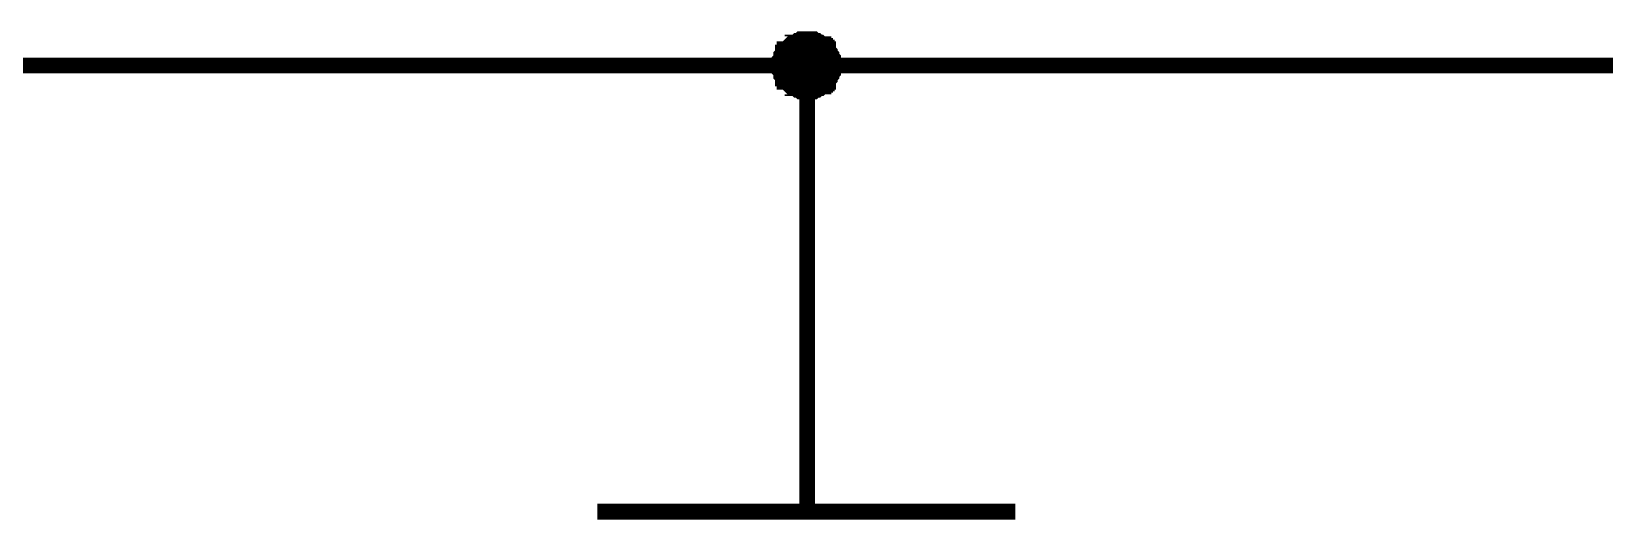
# Model space of a CAD drawing. Header units: millimetres. Extents: x 0 to 841, y 0 to 594.
# Drawn here: x 120.31 to 150.35, y 46.33 to 55.64 of the extents above; entities that cross this region are included whole.
import ezdxf

# ---------------------------------------------------------------- set-up
doc = ezdxf.new("R2010")
doc.units = ezdxf.units.MM
doc.layers.add('Sheet', color=255, linetype='Continuous')

msp = doc.modelspace()

# ---------------------------------------------------------------- linework, layer by layer
at = {"layer": 'Sheet', "const_width": 0.3}
for points in [[(134.597, 54.988), (134.597, 55.02), (134.597, 55.051), (134.597, 55.051), (134.597, 55.082), (134.628, 55.113), (134.628, 55.144), (134.628, 55.175), (134.628, 55.175), (134.659, 55.206), (134.659, 55.237), (134.69, 55.237), (134.69, 55.268), (134.69, 55.299), (134.721, 55.299), (134.753, 55.33), (134.753, 55.33), (134.784, 55.361), (134.784, 55.361), (134.815, 55.392), (134.846, 55.392), (134.846, 55.423), (134.877, 55.423), (134.908, 55.423), (134.939, 55.454), (134.939, 55.454), (134.97, 55.454), (135.001, 55.486), (135.032, 55.486), (135.063, 55.486), (135.063, 55.486), (135.094, 55.486), (135.125, 55.486)], [(134.597, 54.988), (134.597, 55.02), (134.597, 55.051), (134.597, 55.051), (134.597, 55.082), (134.628, 55.113), (134.628, 55.144), (134.628, 55.175), (134.628, 55.175), (134.659, 55.206), (134.659, 55.237), (134.69, 55.237), (134.69, 55.268), (134.69, 55.299), (134.721, 55.299), (134.753, 55.33), (134.753, 55.33), (134.784, 55.361), (134.784, 55.361), (134.815, 55.392), (134.846, 55.392), (134.846, 55.423), (134.877, 55.423), (134.908, 55.423), (134.939, 55.454), (134.939, 55.454), (134.97, 55.454), (135.001, 55.486), (135.032, 55.486), (135.063, 55.486), (135.063, 55.486), (135.094, 55.486), (135.125, 55.486)], [(134.597, 54.988), (134.597, 55.02), (134.597, 55.051), (134.597, 55.051), (134.597, 55.082), (134.628, 55.113), (134.628, 55.144), (134.628, 55.175), (134.628, 55.175), (134.659, 55.206), (134.659, 55.237), (134.69, 55.237), (134.69, 55.268), (134.69, 55.299), (134.721, 55.299), (134.753, 55.33), (134.753, 55.33), (134.784, 55.361), (134.784, 55.361), (134.815, 55.392), (134.846, 55.392), (134.846, 55.423), (134.877, 55.423), (134.908, 55.423), (134.939, 55.454), (134.939, 55.454), (134.97, 55.454), (135.001, 55.486), (135.032, 55.486), (135.063, 55.486), (135.063, 55.486), (135.094, 55.486), (135.125, 55.486)], [(134.597, 54.988), (134.597, 55.02), (134.597, 55.051), (134.597, 55.051), (134.597, 55.082), (134.628, 55.113), (134.628, 55.144), (134.628, 55.175), (134.628, 55.175), (134.659, 55.206), (134.659, 55.237), (134.69, 55.237), (134.69, 55.268), (134.69, 55.299), (134.721, 55.299), (134.753, 55.33), (134.753, 55.33), (134.784, 55.361), (134.784, 55.361), (134.815, 55.392), (134.846, 55.392), (134.846, 55.423), (134.877, 55.423), (134.908, 55.423), (134.939, 55.454), (134.939, 55.454), (134.97, 55.454), (135.001, 55.486), (135.032, 55.486), (135.063, 55.486), (135.063, 55.486), (135.094, 55.486), (135.125, 55.486)], [(134.597, 54.988), (134.597, 55.02), (134.597, 55.051), (134.597, 55.051), (134.597, 55.082), (134.628, 55.113), (134.628, 55.144), (134.628, 55.175), (134.628, 55.175), (134.659, 55.206), (134.659, 55.237), (134.69, 55.237), (134.69, 55.268), (134.69, 55.299), (134.721, 55.299), (134.753, 55.33), (134.753, 55.33), (134.784, 55.361), (134.784, 55.361), (134.815, 55.392), (134.846, 55.392), (134.846, 55.423), (134.877, 55.423), (134.908, 55.423), (134.939, 55.454), (134.939, 55.454), (134.97, 55.454), (135.001, 55.486), (135.032, 55.486), (135.063, 55.486), (135.063, 55.486), (135.094, 55.486), (135.125, 55.486)], [(134.597, 54.988), (134.597, 55.02), (134.597, 55.051), (134.597, 55.051), (134.597, 55.082), (134.628, 55.113), (134.628, 55.144), (134.628, 55.175), (134.628, 55.175), (134.659, 55.206), (134.659, 55.237), (134.69, 55.237), (134.69, 55.268), (134.69, 55.299), (134.721, 55.299), (134.753, 55.33), (134.753, 55.33), (134.784, 55.361), (134.784, 55.361), (134.815, 55.392), (134.846, 55.392), (134.846, 55.423), (134.877, 55.423), (134.908, 55.423), (134.939, 55.454), (134.939, 55.454), (134.97, 55.454), (135.001, 55.486), (135.032, 55.486), (135.063, 55.486), (135.063, 55.486), (135.094, 55.486), (135.125, 55.486)], [(134.597, 54.988), (134.597, 55.02), (134.597, 55.051), (134.597, 55.051), (134.597, 55.082), (134.628, 55.113), (134.628, 55.144), (134.628, 55.175), (134.628, 55.175), (134.659, 55.206), (134.659, 55.237), (134.69, 55.237), (134.69, 55.268), (134.69, 55.299), (134.721, 55.299), (134.753, 55.33), (134.753, 55.33), (134.784, 55.361), (134.784, 55.361), (134.815, 55.392), (134.846, 55.392), (134.846, 55.423), (134.877, 55.423), (134.908, 55.423), (134.939, 55.454), (134.939, 55.454), (134.97, 55.454), (135.001, 55.486), (135.032, 55.486), (135.063, 55.486), (135.063, 55.486), (135.094, 55.486), (135.125, 55.486)], [(134.597, 54.988), (134.597, 55.02), (134.597, 55.051), (134.597, 55.051), (134.597, 55.082), (134.628, 55.113), (134.628, 55.144), (134.628, 55.175), (134.628, 55.175), (134.659, 55.206), (134.659, 55.237), (134.69, 55.237), (134.69, 55.268), (134.69, 55.299), (134.721, 55.299), (134.753, 55.33), (134.753, 55.33), (134.784, 55.361), (134.784, 55.361), (134.815, 55.392), (134.846, 55.392), (134.846, 55.423), (134.877, 55.423), (134.908, 55.423), (134.939, 55.454), (134.939, 55.454), (134.97, 55.454), (135.001, 55.486), (135.032, 55.486), (135.063, 55.486), (135.063, 55.486), (135.094, 55.486), (135.125, 55.486)], [(135.125, 55.486), (135.125, 55.486)], [(135.125, 55.486), (135.156, 55.486), (135.187, 55.486), (135.187, 55.486), (135.218, 55.486), (135.249, 55.486), (135.281, 55.454), (135.312, 55.454), (135.312, 55.454), (135.343, 55.423), (135.374, 55.423), (135.374, 55.423), (135.405, 55.392), (135.436, 55.392), (135.436, 55.361), (135.467, 55.361), (135.467, 55.33), (135.498, 55.33), (135.498, 55.299), (135.529, 55.299), (135.529, 55.268), (135.56, 55.237), (135.56, 55.237), (135.56, 55.206), (135.591, 55.175), (135.591, 55.175), (135.591, 55.144), (135.622, 55.113), (135.622, 55.082), (135.622, 55.051), (135.622, 55.051), (135.622, 55.02), (135.622, 54.988)], [(135.125, 55.486), (135.125, 55.486)], [(135.125, 55.486), (135.156, 55.486), (135.187, 55.486), (135.187, 55.486), (135.218, 55.486), (135.249, 55.486), (135.281, 55.454), (135.312, 55.454), (135.312, 55.454), (135.343, 55.423), (135.374, 55.423), (135.374, 55.423), (135.405, 55.392), (135.436, 55.392), (135.436, 55.361), (135.467, 55.361), (135.467, 55.33), (135.498, 55.33), (135.498, 55.299), (135.529, 55.299), (135.529, 55.268), (135.56, 55.237), (135.56, 55.237), (135.56, 55.206), (135.591, 55.175), (135.591, 55.175), (135.591, 55.144), (135.622, 55.113), (135.622, 55.082), (135.622, 55.051), (135.622, 55.051), (135.622, 55.02), (135.622, 54.988)], [(135.125, 55.486), (135.125, 55.486)], [(135.125, 55.486), (135.156, 55.486), (135.187, 55.486), (135.187, 55.486), (135.218, 55.486), (135.249, 55.486), (135.281, 55.454), (135.312, 55.454), (135.312, 55.454), (135.343, 55.423), (135.374, 55.423), (135.374, 55.423), (135.405, 55.392), (135.436, 55.392), (135.436, 55.361), (135.467, 55.361), (135.467, 55.33), (135.498, 55.33), (135.498, 55.299), (135.529, 55.299), (135.529, 55.268), (135.56, 55.237), (135.56, 55.237), (135.56, 55.206), (135.591, 55.175), (135.591, 55.175), (135.591, 55.144), (135.622, 55.113), (135.622, 55.082), (135.622, 55.051), (135.622, 55.051), (135.622, 55.02), (135.622, 54.988)], [(135.125, 55.486), (135.125, 55.486)], [(135.125, 55.486), (135.156, 55.486), (135.187, 55.486), (135.187, 55.486), (135.218, 55.486), (135.249, 55.486), (135.281, 55.454), (135.312, 55.454), (135.312, 55.454), (135.343, 55.423), (135.374, 55.423), (135.374, 55.423), (135.405, 55.392), (135.436, 55.392), (135.436, 55.361), (135.467, 55.361), (135.467, 55.33), (135.498, 55.33), (135.498, 55.299), (135.529, 55.299), (135.529, 55.268), (135.56, 55.237), (135.56, 55.237), (135.56, 55.206), (135.591, 55.175), (135.591, 55.175), (135.591, 55.144), (135.622, 55.113), (135.622, 55.082), (135.622, 55.051), (135.622, 55.051), (135.622, 55.02), (135.622, 54.988)], [(135.125, 55.486), (135.125, 55.486)], [(135.125, 55.486), (135.156, 55.486), (135.187, 55.486), (135.187, 55.486), (135.218, 55.486), (135.249, 55.486), (135.281, 55.454), (135.312, 55.454), (135.312, 55.454), (135.343, 55.423), (135.374, 55.423), (135.374, 55.423), (135.405, 55.392), (135.436, 55.392), (135.436, 55.361), (135.467, 55.361), (135.467, 55.33), (135.498, 55.33), (135.498, 55.299), (135.529, 55.299), (135.529, 55.268), (135.56, 55.237), (135.56, 55.237), (135.56, 55.206), (135.591, 55.175), (135.591, 55.175), (135.591, 55.144), (135.622, 55.113), (135.622, 55.082), (135.622, 55.051), (135.622, 55.051), (135.622, 55.02), (135.622, 54.988)], [(135.125, 55.486), (135.125, 55.486)], [(135.125, 55.486), (135.156, 55.486), (135.187, 55.486), (135.187, 55.486), (135.218, 55.486), (135.249, 55.486), (135.281, 55.454), (135.312, 55.454), (135.312, 55.454), (135.343, 55.423), (135.374, 55.423), (135.374, 55.423), (135.405, 55.392), (135.436, 55.392), (135.436, 55.361), (135.467, 55.361), (135.467, 55.33), (135.498, 55.33), (135.498, 55.299), (135.529, 55.299), (135.529, 55.268), (135.56, 55.237), (135.56, 55.237), (135.56, 55.206), (135.591, 55.175), (135.591, 55.175), (135.591, 55.144), (135.622, 55.113), (135.622, 55.082), (135.622, 55.051), (135.622, 55.051), (135.622, 55.02), (135.622, 54.988)], [(135.125, 55.486), (135.125, 55.486)], [(135.125, 55.486), (135.156, 55.486), (135.187, 55.486), (135.187, 55.486), (135.218, 55.486), (135.249, 55.486), (135.281, 55.454), (135.312, 55.454), (135.312, 55.454), (135.343, 55.423), (135.374, 55.423), (135.374, 55.423), (135.405, 55.392), (135.436, 55.392), (135.436, 55.361), (135.467, 55.361), (135.467, 55.33), (135.498, 55.33), (135.498, 55.299), (135.529, 55.299), (135.529, 55.268), (135.56, 55.237), (135.56, 55.237), (135.56, 55.206), (135.591, 55.175), (135.591, 55.175), (135.591, 55.144), (135.622, 55.113), (135.622, 55.082), (135.622, 55.051), (135.622, 55.051), (135.622, 55.02), (135.622, 54.988)], [(135.125, 55.486), (135.125, 55.486)], [(135.125, 55.486), (135.156, 55.486), (135.187, 55.486), (135.187, 55.486), (135.218, 55.486), (135.249, 55.486), (135.281, 55.454), (135.312, 55.454), (135.312, 55.454), (135.343, 55.423), (135.374, 55.423), (135.374, 55.423), (135.405, 55.392), (135.436, 55.392), (135.436, 55.361), (135.467, 55.361), (135.467, 55.33), (135.498, 55.33), (135.498, 55.299), (135.529, 55.299), (135.529, 55.268), (135.56, 55.237), (135.56, 55.237), (135.56, 55.206), (135.591, 55.175), (135.591, 55.175), (135.591, 55.144), (135.622, 55.113), (135.622, 55.082), (135.622, 55.051), (135.622, 55.051), (135.622, 55.02), (135.622, 54.988)], [(87.64, 54.988), (115.125, 54.988), (135.125, 54.988), (155.094, 54.988), (175.094, 54.988), (195.095, 54.988), (210.095, 54.988)], [(135.125, 54.491), (135.094, 54.491), (135.063, 54.491), (135.063, 54.491), (135.032, 54.491), (135.001, 54.491), (134.97, 54.522), (134.939, 54.522), (134.939, 54.522), (134.908, 54.554), (134.877, 54.554), (134.846, 54.554), (134.846, 54.585), (134.815, 54.585), (134.784, 54.616), (134.784, 54.616), (134.753, 54.647), (134.753, 54.647), (134.721, 54.678), (134.69, 54.678), (134.69, 54.709), (134.69, 54.74), (134.659, 54.74), (134.659, 54.771), (134.628, 54.802), (134.628, 54.802), (134.628, 54.833), (134.628, 54.864), (134.597, 54.895), (134.597, 54.926), (134.597, 54.926), (134.597, 54.957), (134.597, 54.988)], [(134.597, 54.988), (134.597, 54.988)], [(135.125, 54.491), (135.094, 54.491), (135.063, 54.491), (135.063, 54.491), (135.032, 54.491), (135.001, 54.491), (134.97, 54.522), (134.939, 54.522), (134.939, 54.522), (134.908, 54.554), (134.877, 54.554), (134.846, 54.554), (134.846, 54.585), (134.815, 54.585), (134.784, 54.616), (134.784, 54.616), (134.753, 54.647), (134.753, 54.647), (134.721, 54.678), (134.69, 54.678), (134.69, 54.709), (134.69, 54.74), (134.659, 54.74), (134.659, 54.771), (134.628, 54.802), (134.628, 54.802), (134.628, 54.833), (134.628, 54.864), (134.597, 54.895), (134.597, 54.926), (134.597, 54.926), (134.597, 54.957), (134.597, 54.988)], [(134.597, 54.988), (134.597, 54.988)], [(135.125, 54.491), (135.094, 54.491), (135.063, 54.491), (135.063, 54.491), (135.032, 54.491), (135.001, 54.491), (134.97, 54.522), (134.939, 54.522), (134.939, 54.522), (134.908, 54.554), (134.877, 54.554), (134.846, 54.554), (134.846, 54.585), (134.815, 54.585), (134.784, 54.616), (134.784, 54.616), (134.753, 54.647), (134.753, 54.647), (134.721, 54.678), (134.69, 54.678), (134.69, 54.709), (134.69, 54.74), (134.659, 54.74), (134.659, 54.771), (134.628, 54.802), (134.628, 54.802), (134.628, 54.833), (134.628, 54.864), (134.597, 54.895), (134.597, 54.926), (134.597, 54.926), (134.597, 54.957), (134.597, 54.988)], [(134.597, 54.988), (134.597, 54.988)], [(135.125, 54.491), (135.094, 54.491), (135.063, 54.491), (135.063, 54.491), (135.032, 54.491), (135.001, 54.491), (134.97, 54.522), (134.939, 54.522), (134.939, 54.522), (134.908, 54.554), (134.877, 54.554), (134.846, 54.554), (134.846, 54.585), (134.815, 54.585), (134.784, 54.616), (134.784, 54.616), (134.753, 54.647), (134.753, 54.647), (134.721, 54.678), (134.69, 54.678), (134.69, 54.709), (134.69, 54.74), (134.659, 54.74), (134.659, 54.771), (134.628, 54.802), (134.628, 54.802), (134.628, 54.833), (134.628, 54.864), (134.597, 54.895), (134.597, 54.926), (134.597, 54.926), (134.597, 54.957), (134.597, 54.988)], [(134.597, 54.988), (134.597, 54.988)], [(135.125, 54.491), (135.094, 54.491), (135.063, 54.491), (135.063, 54.491), (135.032, 54.491), (135.001, 54.491), (134.97, 54.522), (134.939, 54.522), (134.939, 54.522), (134.908, 54.554), (134.877, 54.554), (134.846, 54.554), (134.846, 54.585), (134.815, 54.585), (134.784, 54.616), (134.784, 54.616), (134.753, 54.647), (134.753, 54.647), (134.721, 54.678), (134.69, 54.678), (134.69, 54.709), (134.69, 54.74), (134.659, 54.74), (134.659, 54.771), (134.628, 54.802), (134.628, 54.802), (134.628, 54.833), (134.628, 54.864), (134.597, 54.895), (134.597, 54.926), (134.597, 54.926), (134.597, 54.957), (134.597, 54.988)], [(134.597, 54.988), (134.597, 54.988)], [(135.125, 54.491), (135.094, 54.491), (135.063, 54.491), (135.063, 54.491), (135.032, 54.491), (135.001, 54.491), (134.97, 54.522), (134.939, 54.522), (134.939, 54.522), (134.908, 54.554), (134.877, 54.554), (134.846, 54.554), (134.846, 54.585), (134.815, 54.585), (134.784, 54.616), (134.784, 54.616), (134.753, 54.647), (134.753, 54.647), (134.721, 54.678), (134.69, 54.678), (134.69, 54.709), (134.69, 54.74), (134.659, 54.74), (134.659, 54.771), (134.628, 54.802), (134.628, 54.802), (134.628, 54.833), (134.628, 54.864), (134.597, 54.895), (134.597, 54.926), (134.597, 54.926), (134.597, 54.957), (134.597, 54.988)], [(134.597, 54.988), (134.597, 54.988)], [(135.125, 54.491), (135.094, 54.491), (135.063, 54.491), (135.063, 54.491), (135.032, 54.491), (135.001, 54.491), (134.97, 54.522), (134.939, 54.522), (134.939, 54.522), (134.908, 54.554), (134.877, 54.554), (134.846, 54.554), (134.846, 54.585), (134.815, 54.585), (134.784, 54.616), (134.784, 54.616), (134.753, 54.647), (134.753, 54.647), (134.721, 54.678), (134.69, 54.678), (134.69, 54.709), (134.69, 54.74), (134.659, 54.74), (134.659, 54.771), (134.628, 54.802), (134.628, 54.802), (134.628, 54.833), (134.628, 54.864), (134.597, 54.895), (134.597, 54.926), (134.597, 54.926), (134.597, 54.957), (134.597, 54.988)], [(134.597, 54.988), (134.597, 54.988)], [(135.125, 54.491), (135.094, 54.491), (135.063, 54.491), (135.063, 54.491), (135.032, 54.491), (135.001, 54.491), (134.97, 54.522), (134.939, 54.522), (134.939, 54.522), (134.908, 54.554), (134.877, 54.554), (134.846, 54.554), (134.846, 54.585), (134.815, 54.585), (134.784, 54.616), (134.784, 54.616), (134.753, 54.647), (134.753, 54.647), (134.721, 54.678), (134.69, 54.678), (134.69, 54.709), (134.69, 54.74), (134.659, 54.74), (134.659, 54.771), (134.628, 54.802), (134.628, 54.802), (134.628, 54.833), (134.628, 54.864), (134.597, 54.895), (134.597, 54.926), (134.597, 54.926), (134.597, 54.957), (134.597, 54.988)], [(134.597, 54.988), (134.597, 54.988)], [(135.622, 54.988), (135.622, 54.957), (135.622, 54.926), (135.622, 54.926), (135.622, 54.895), (135.622, 54.864), (135.591, 54.833), (135.591, 54.802), (135.591, 54.802), (135.56, 54.771), (135.56, 54.74), (135.56, 54.74), (135.529, 54.709), (135.529, 54.678), (135.498, 54.678), (135.498, 54.647), (135.467, 54.647), (135.467, 54.616), (135.436, 54.616), (135.436, 54.585), (135.405, 54.585), (135.374, 54.554), (135.374, 54.554), (135.343, 54.554), (135.312, 54.522), (135.312, 54.522), (135.281, 54.522), (135.249, 54.491), (135.218, 54.491), (135.187, 54.491), (135.187, 54.491), (135.156, 54.491), (135.125, 54.491)], [(135.622, 54.988), (135.622, 54.957), (135.622, 54.926), (135.622, 54.926), (135.622, 54.895), (135.622, 54.864), (135.591, 54.833), (135.591, 54.802), (135.591, 54.802), (135.56, 54.771), (135.56, 54.74), (135.56, 54.74), (135.529, 54.709), (135.529, 54.678), (135.498, 54.678), (135.498, 54.647), (135.467, 54.647), (135.467, 54.616), (135.436, 54.616), (135.436, 54.585), (135.405, 54.585), (135.374, 54.554), (135.374, 54.554), (135.343, 54.554), (135.312, 54.522), (135.312, 54.522), (135.281, 54.522), (135.249, 54.491), (135.218, 54.491), (135.187, 54.491), (135.187, 54.491), (135.156, 54.491), (135.125, 54.491)], [(135.125, 48.993), (135.125, 54.988), (135.125, 54.988)], [(135.622, 54.988), (135.622, 54.957), (135.622, 54.926), (135.622, 54.926), (135.622, 54.895), (135.622, 54.864), (135.591, 54.833), (135.591, 54.802), (135.591, 54.802), (135.56, 54.771), (135.56, 54.74), (135.56, 54.74), (135.529, 54.709), (135.529, 54.678), (135.498, 54.678), (135.498, 54.647), (135.467, 54.647), (135.467, 54.616), (135.436, 54.616), (135.436, 54.585), (135.405, 54.585), (135.374, 54.554), (135.374, 54.554), (135.343, 54.554), (135.312, 54.522), (135.312, 54.522), (135.281, 54.522), (135.249, 54.491), (135.218, 54.491), (135.187, 54.491), (135.187, 54.491), (135.156, 54.491), (135.125, 54.491)], [(135.622, 54.988), (135.622, 54.957), (135.622, 54.926), (135.622, 54.926), (135.622, 54.895), (135.622, 54.864), (135.591, 54.833), (135.591, 54.802), (135.591, 54.802), (135.56, 54.771), (135.56, 54.74), (135.56, 54.74), (135.529, 54.709), (135.529, 54.678), (135.498, 54.678), (135.498, 54.647), (135.467, 54.647), (135.467, 54.616), (135.436, 54.616), (135.436, 54.585), (135.405, 54.585), (135.374, 54.554), (135.374, 54.554), (135.343, 54.554), (135.312, 54.522), (135.312, 54.522), (135.281, 54.522), (135.249, 54.491), (135.218, 54.491), (135.187, 54.491), (135.187, 54.491), (135.156, 54.491), (135.125, 54.491)], [(135.622, 54.988), (135.622, 54.957), (135.622, 54.926), (135.622, 54.926), (135.622, 54.895), (135.622, 54.864), (135.591, 54.833), (135.591, 54.802), (135.591, 54.802), (135.56, 54.771), (135.56, 54.74), (135.56, 54.74), (135.529, 54.709), (135.529, 54.678), (135.498, 54.678), (135.498, 54.647), (135.467, 54.647), (135.467, 54.616), (135.436, 54.616), (135.436, 54.585), (135.405, 54.585), (135.374, 54.554), (135.374, 54.554), (135.343, 54.554), (135.312, 54.522), (135.312, 54.522), (135.281, 54.522), (135.249, 54.491), (135.218, 54.491), (135.187, 54.491), (135.187, 54.491), (135.156, 54.491), (135.125, 54.491)], [(135.622, 54.988), (135.622, 54.957), (135.622, 54.926), (135.622, 54.926), (135.622, 54.895), (135.622, 54.864), (135.591, 54.833), (135.591, 54.802), (135.591, 54.802), (135.56, 54.771), (135.56, 54.74), (135.56, 54.74), (135.529, 54.709), (135.529, 54.678), (135.498, 54.678), (135.498, 54.647), (135.467, 54.647), (135.467, 54.616), (135.436, 54.616), (135.436, 54.585), (135.405, 54.585), (135.374, 54.554), (135.374, 54.554), (135.343, 54.554), (135.312, 54.522), (135.312, 54.522), (135.281, 54.522), (135.249, 54.491), (135.218, 54.491), (135.187, 54.491), (135.187, 54.491), (135.156, 54.491), (135.125, 54.491)], [(135.622, 54.988), (135.622, 54.957), (135.622, 54.926), (135.622, 54.926), (135.622, 54.895), (135.622, 54.864), (135.591, 54.833), (135.591, 54.802), (135.591, 54.802), (135.56, 54.771), (135.56, 54.74), (135.56, 54.74), (135.529, 54.709), (135.529, 54.678), (135.498, 54.678), (135.498, 54.647), (135.467, 54.647), (135.467, 54.616), (135.436, 54.616), (135.436, 54.585), (135.405, 54.585), (135.374, 54.554), (135.374, 54.554), (135.343, 54.554), (135.312, 54.522), (135.312, 54.522), (135.281, 54.522), (135.249, 54.491), (135.218, 54.491), (135.187, 54.491), (135.187, 54.491), (135.156, 54.491), (135.125, 54.491)], [(135.622, 54.988), (135.622, 54.957), (135.622, 54.926), (135.622, 54.926), (135.622, 54.895), (135.622, 54.864), (135.591, 54.833), (135.591, 54.802), (135.591, 54.802), (135.56, 54.771), (135.56, 54.74), (135.56, 54.74), (135.529, 54.709), (135.529, 54.678), (135.498, 54.678), (135.498, 54.647), (135.467, 54.647), (135.467, 54.616), (135.436, 54.616), (135.436, 54.585), (135.405, 54.585), (135.374, 54.554), (135.374, 54.554), (135.343, 54.554), (135.312, 54.522), (135.312, 54.522), (135.281, 54.522), (135.249, 54.491), (135.218, 54.491), (135.187, 54.491), (135.187, 54.491), (135.156, 54.491), (135.125, 54.491)], [(135.622, 54.988), (135.622, 54.988), (135.622, 54.988), (135.622, 54.988), (135.622, 54.988), (135.622, 54.988), (135.622, 54.988), (135.622, 54.988), (135.622, 54.988), (135.622, 54.988), (135.622, 54.988), (135.622, 54.988), (135.622, 54.988), (135.622, 54.988), (135.622, 54.988), (135.622, 54.988), (135.622, 54.988), (135.622, 54.988), (135.622, 54.988), (135.622, 54.988), (135.622, 54.988), (135.622, 54.988), (135.622, 54.988), (135.622, 54.988), (135.622, 54.988), (135.622, 54.988), (135.622, 54.988), (135.622, 54.988), (135.622, 54.988), (135.622, 54.988), (135.622, 54.988), (135.622, 54.988), (135.622, 54.988)], [(135.622, 54.988), (135.622, 54.988)], [(135.622, 54.988), (135.622, 54.988), (135.622, 54.988), (135.622, 54.988), (135.622, 54.988), (135.622, 54.988), (135.622, 54.988), (135.622, 54.988), (135.622, 54.988), (135.622, 54.988), (135.622, 54.988), (135.622, 54.988), (135.622, 54.988), (135.622, 54.988), (135.622, 54.988), (135.622, 54.988), (135.622, 54.988), (135.622, 54.988), (135.622, 54.988), (135.622, 54.988), (135.622, 54.988), (135.622, 54.988), (135.622, 54.988), (135.622, 54.988), (135.622, 54.988), (135.622, 54.988), (135.622, 54.988), (135.622, 54.988), (135.622, 54.988), (135.622, 54.988), (135.622, 54.988), (135.622, 54.988), (135.622, 54.988)], [(135.622, 54.988), (135.622, 54.988)], [(135.622, 54.988), (135.622, 54.988), (135.622, 54.988), (135.622, 54.988), (135.622, 54.988), (135.622, 54.988), (135.622, 54.988), (135.622, 54.988), (135.622, 54.988), (135.622, 54.988), (135.622, 54.988), (135.622, 54.988), (135.622, 54.988), (135.622, 54.988), (135.622, 54.988), (135.622, 54.988), (135.622, 54.988), (135.622, 54.988), (135.622, 54.988), (135.622, 54.988), (135.622, 54.988), (135.622, 54.988), (135.622, 54.988), (135.622, 54.988), (135.622, 54.988), (135.622, 54.988), (135.622, 54.988), (135.622, 54.988), (135.622, 54.988), (135.622, 54.988), (135.622, 54.988), (135.622, 54.988), (135.622, 54.988)], [(135.622, 54.988), (135.622, 54.988)], [(135.622, 54.988), (135.622, 54.988), (135.622, 54.988), (135.622, 54.988), (135.622, 54.988), (135.622, 54.988), (135.622, 54.988), (135.622, 54.988), (135.622, 54.988), (135.622, 54.988), (135.622, 54.988), (135.622, 54.988), (135.622, 54.988), (135.622, 54.988), (135.622, 54.988), (135.622, 54.988), (135.622, 54.988), (135.622, 54.988), (135.622, 54.988), (135.622, 54.988), (135.622, 54.988), (135.622, 54.988), (135.622, 54.988), (135.622, 54.988), (135.622, 54.988), (135.622, 54.988), (135.622, 54.988), (135.622, 54.988), (135.622, 54.988), (135.622, 54.988), (135.622, 54.988), (135.622, 54.988), (135.622, 54.988)], [(135.622, 54.988), (135.622, 54.988)], [(135.622, 54.988), (135.622, 54.988), (135.622, 54.988), (135.622, 54.988), (135.622, 54.988), (135.622, 54.988), (135.622, 54.988), (135.622, 54.988), (135.622, 54.988), (135.622, 54.988), (135.622, 54.988), (135.622, 54.988), (135.622, 54.988), (135.622, 54.988), (135.622, 54.988), (135.622, 54.988), (135.622, 54.988), (135.622, 54.988), (135.622, 54.988), (135.622, 54.988), (135.622, 54.988), (135.622, 54.988), (135.622, 54.988), (135.622, 54.988), (135.622, 54.988), (135.622, 54.988), (135.622, 54.988), (135.622, 54.988), (135.622, 54.988), (135.622, 54.988), (135.622, 54.988), (135.622, 54.988), (135.622, 54.988)], [(135.622, 54.988), (135.622, 54.988)], [(135.622, 54.988), (135.622, 54.988), (135.622, 54.988), (135.622, 54.988), (135.622, 54.988), (135.622, 54.988), (135.622, 54.988), (135.622, 54.988), (135.622, 54.988), (135.622, 54.988), (135.622, 54.988), (135.622, 54.988), (135.622, 54.988), (135.622, 54.988), (135.622, 54.988), (135.622, 54.988), (135.622, 54.988), (135.622, 54.988), (135.622, 54.988), (135.622, 54.988), (135.622, 54.988), (135.622, 54.988), (135.622, 54.988), (135.622, 54.988), (135.622, 54.988), (135.622, 54.988), (135.622, 54.988), (135.622, 54.988), (135.622, 54.988), (135.622, 54.988), (135.622, 54.988), (135.622, 54.988), (135.622, 54.988)], [(135.622, 54.988), (135.622, 54.988)], [(135.622, 54.988), (135.622, 54.988), (135.622, 54.988), (135.622, 54.988), (135.622, 54.988), (135.622, 54.988), (135.622, 54.988), (135.622, 54.988), (135.622, 54.988), (135.622, 54.988), (135.622, 54.988), (135.622, 54.988), (135.622, 54.988), (135.622, 54.988), (135.622, 54.988), (135.622, 54.988), (135.622, 54.988), (135.622, 54.988), (135.622, 54.988), (135.622, 54.988), (135.622, 54.988), (135.622, 54.988), (135.622, 54.988), (135.622, 54.988), (135.622, 54.988), (135.622, 54.988), (135.622, 54.988), (135.622, 54.988), (135.622, 54.988), (135.622, 54.988), (135.622, 54.988), (135.622, 54.988), (135.622, 54.988)], [(135.622, 54.988), (135.622, 54.988)], [(135.622, 54.988), (135.622, 54.988), (135.622, 54.988), (135.622, 54.988), (135.622, 54.988), (135.622, 54.988), (135.622, 54.988), (135.622, 54.988), (135.622, 54.988), (135.622, 54.988), (135.622, 54.988), (135.622, 54.988), (135.622, 54.988), (135.622, 54.988), (135.622, 54.988), (135.622, 54.988), (135.622, 54.988), (135.622, 54.988), (135.622, 54.988), (135.622, 54.988), (135.622, 54.988), (135.622, 54.988), (135.622, 54.988), (135.622, 54.988), (135.622, 54.988), (135.622, 54.988), (135.622, 54.988), (135.622, 54.988), (135.622, 54.988), (135.622, 54.988), (135.622, 54.988), (135.622, 54.988), (135.622, 54.988)], [(135.622, 54.988), (135.622, 54.988)], [(135.125, 46.476), (135.125, 48.993)], [(131.119, 46.476), (139.1, 46.476)]]:
    msp.add_lwpolyline(points, dxfattribs=at)
at = {"layer": 'Sheet', "const_width": 0.508}
msp.add_lwpolyline([(134.746, 55, 1), (135.254, 55, 1)], format="xyb", close=True, dxfattribs=at)

doc.saveas('drawing.dxf')
